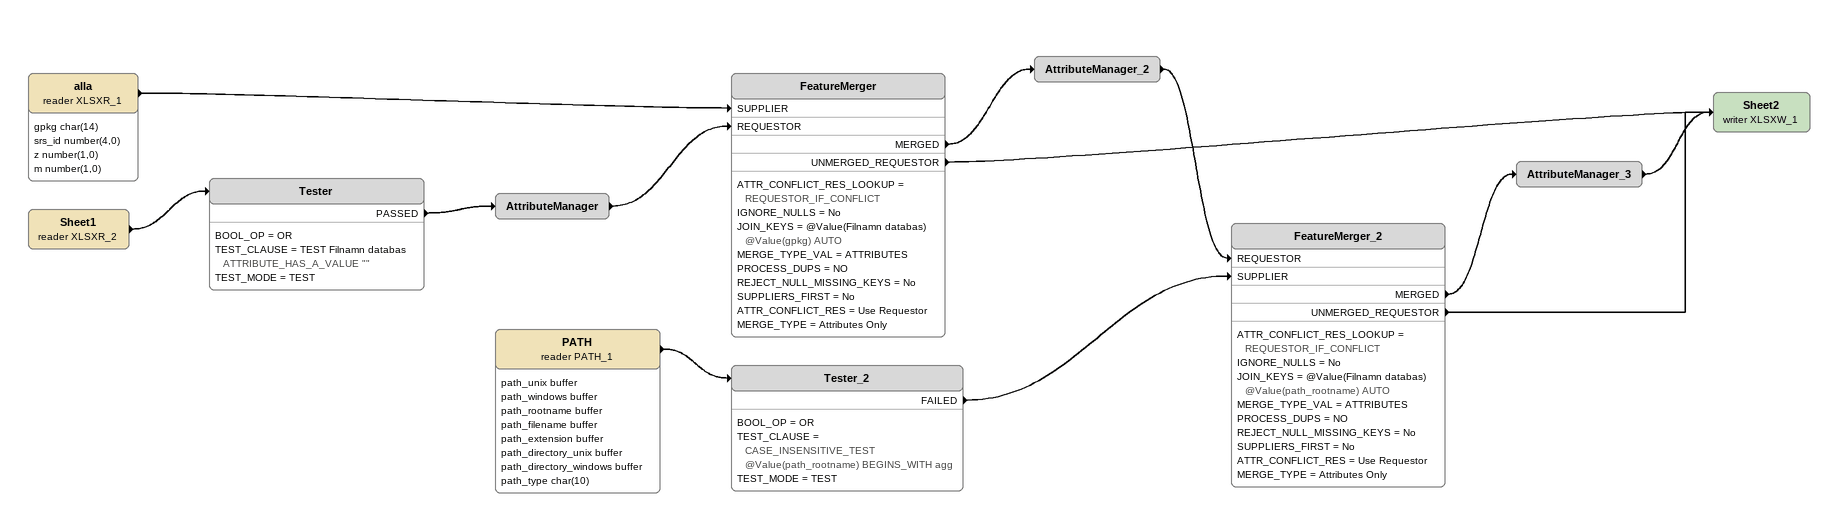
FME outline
alla (reader XLSXR_1)
    attributes: gpkg char(14), srs_id number(4,0), z number(1,0), m number(1,0)
    -> FeatureMerger [SUPPLIER]
Sheet1 (reader XLSXR_2)
    -> Tester
Tester
    BOOL_OP = OR
    TEST_CLAUSE = TEST Filnamn databas ATTRIBUTE_HAS_A_VALUE ""
    TEST_MODE = TEST
    PASSED -> AttributeManager
AttributeManager
    -> FeatureMerger [REQUESTOR]
FeatureMerger
    ATTR_CONFLICT_RES_LOOKUP = REQUESTOR_IF_CONFLICT
    IGNORE_NULLS = No
    JOIN_KEYS = @Value(Filnamn databas) @Value(gpkg) AUTO
    MERGE_TYPE_VAL = ATTRIBUTES
    PROCESS_DUPS = NO
    REJECT_NULL_MISSING_KEYS = No
    SUPPLIERS_FIRST = No
    ATTR_CONFLICT_RES = Use Requestor
    MERGE_TYPE = Attributes Only
    MERGED -> AttributeManager_2
    UNMERGED_REQUESTOR -> Sheet2 (writer XLSXW_1)
AttributeManager_2
    -> FeatureMerger_2 [REQUESTOR]
PATH (reader PATH_1)
    attributes: path_unix buffer, path_windows buffer, path_rootname buffer, path_filename buffer, path_extension buffer, path_directory_unix buffer, path_directory_windows buffer, path_type char(10)
    -> Tester_2
Tester_2
    BOOL_OP = OR
    TEST_CLAUSE = CASE_INSENSITIVE_TEST @Value(path_rootname) BEGINS_WITH agg
    TEST_MODE = TEST
    FAILED -> FeatureMerger_2 [SUPPLIER]
FeatureMerger_2
    ATTR_CONFLICT_RES_LOOKUP = REQUESTOR_IF_CONFLICT
    IGNORE_NULLS = No
    JOIN_KEYS = @Value(Filnamn databas) @Value(path_rootname) AUTO
    MERGE_TYPE_VAL = ATTRIBUTES
    PROCESS_DUPS = NO
    REJECT_NULL_MISSING_KEYS = No
    SUPPLIERS_FIRST = No
    ATTR_CONFLICT_RES = Use Requestor
    MERGE_TYPE = Attributes Only
    MERGED -> AttributeManager_3
    UNMERGED_REQUESTOR -> Sheet2 (writer XLSXW_1)
AttributeManager_3
    -> Sheet2 (writer XLSXW_1)
Sheet2 (writer XLSXW_1)
